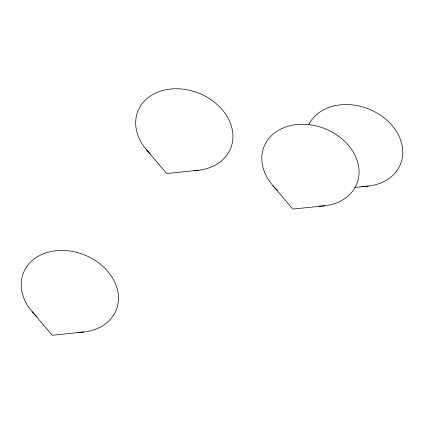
<?xml version="1.0" encoding="UTF-8"?>
<svg xmlns="http://www.w3.org/2000/svg" width="424" height="424" viewBox="0 0 424 424"><rect width="100%" height="100%" fill="white"/><g stroke="black" fill="none" stroke-linecap="round" stroke-linejoin="round"><path stroke-width="0.64" d="M198.421 170.294L166.674 173.548L146.704 150.038M354.941 187.466L368.276 186.099M324.54 205.81L292.793 209.069L272.828 185.553M83.952 331.992L52.205 335.251L32.235 311.735M35.441 315.117L37.169 316.728M35.34 315.021A49.984 39.284 21.9 0 1 43.508 253.759A49.984 39.284 21.9 0 1 115.328 283.449A49.984 39.284 21.9 0 1 77.184 332.315M308.683 124.82A49.984 39.284 21.9 0 1 363.4 107.145A49.984 39.284 21.9 0 1 402.789 153.085A49.984 39.284 21.9 0 1 361.508 186.428M277.598 190.403A49.984 39.284 21.9 0 1 282.495 128.249A49.984 39.284 21.9 0 1 355.349 156A49.984 39.284 21.9 0 1 318.917 206.144M150.218 153.716A49.984 39.284 21.9 0 1 157.007 92.459A49.984 39.284 21.9 0 1 229.151 120.326A49.984 39.284 21.9 0 1 193.932 170.602"/></g></svg>
